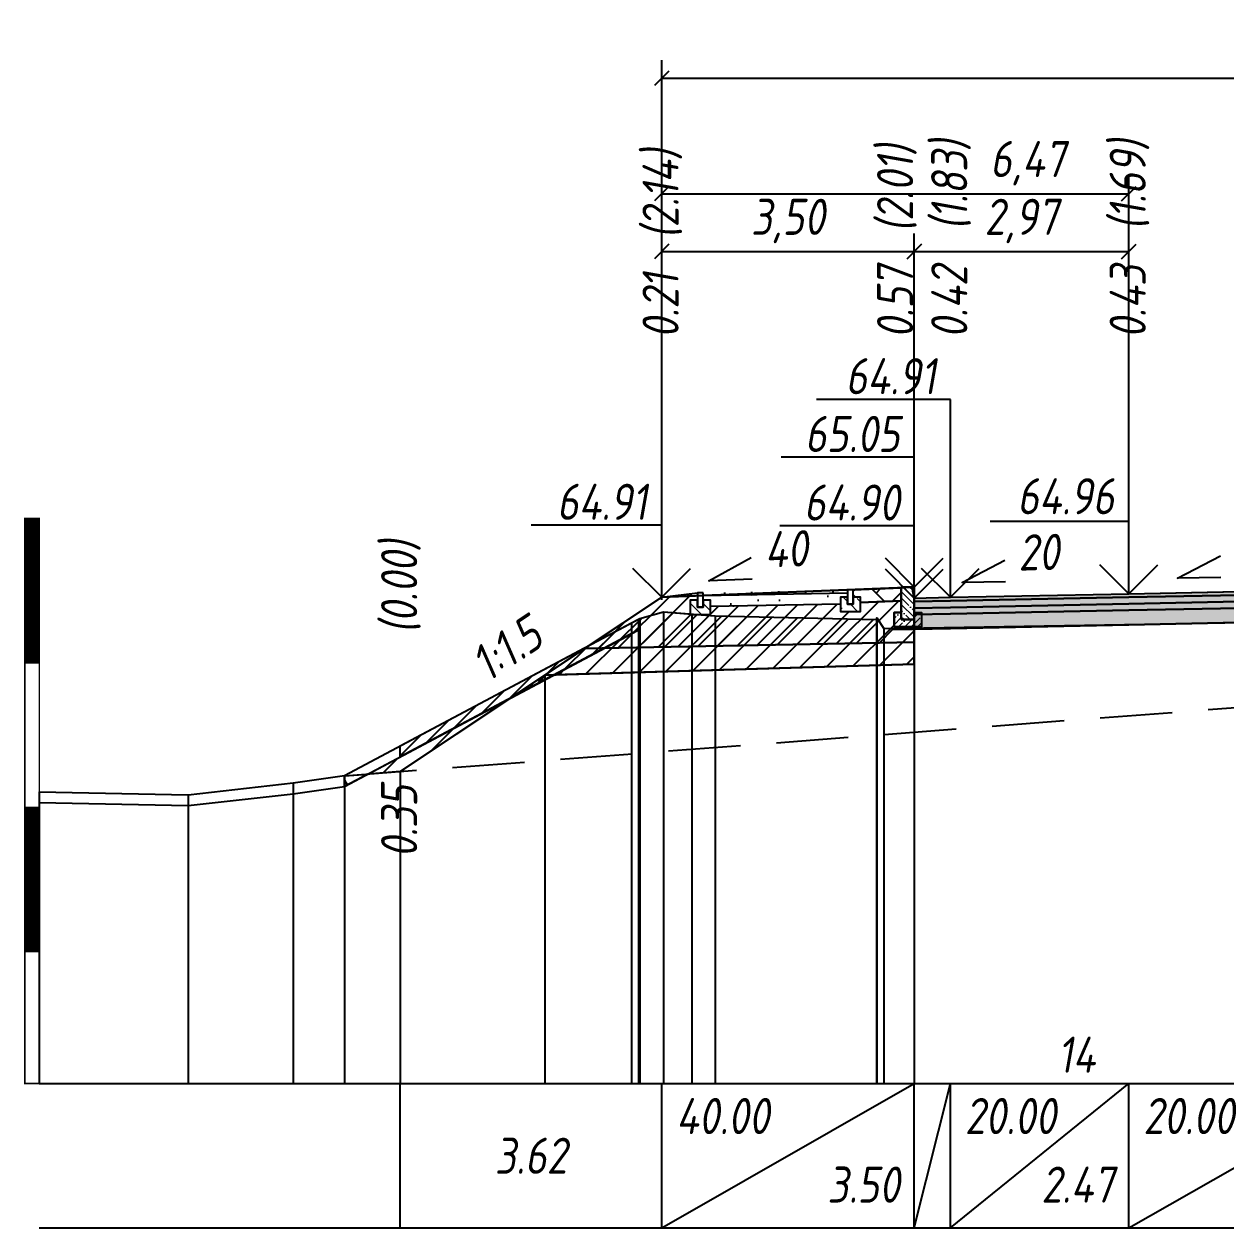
# Model space of a CAD drawing. Extents: x -717 to 1451, y -133302 to 233.
# Drawn here: x 78.9 to 162.2, y -126147 to -126063.6 of the extents above; entities that cross this region are included whole.
import ezdxf
from ezdxf.enums import TextEntityAlignment as Align

# ---------------------------------------------------------------- set-up
doc = ezdxf.new("R2010")
doc.units = 0
doc.linetypes.add('штриховая', pattern=[0.75, 0.5, -0.25])
for name, color, linetype in [('Интерполированный поперечник', 2, 'Continuous'), ('КОД_399', 252, 'Continuous'), ('Код_514', 1, 'Continuous'), ('Контур_0', 7, 'Continuous'), ('Контур_2564', 7, 'Continuous'), ('Контур_2660', 7, 'Continuous'), ('Контур_2665', 7, 'Continuous'), ('Контур_400', 7, 'Continuous'), ('Контур_508', 7, 'Continuous'), ('Контур_512', 7, 'Continuous'), ('Контур_513', 7, 'Continuous'), ('Красный поперечник', 1, 'Continuous'), ('Линейка абсолютных высот', 7, 'Continuous'), ('Объём_2501', 7, 'Continuous'), ('Объём_2564', 7, 'Continuous'), ('Объём_2650', 7, 'Continuous'), ('Объём_2660', 7, 'Continuous'), ('Объём_2661', 7, 'Continuous'), ('Объём_2665', 7, 'Continuous'), ('Объём_2666', 7, 'Continuous'), ('Объём_2667', 7, 'Continuous'), ('Объём_2668', 7, 'Continuous'), ('Объём_2669', 7, 'Continuous'), ('Объём_2675', 7, 'Continuous'), ('Откосы', 7, 'Continuous'), ('Отметки покрытия', 7, 'Continuous'), ('Рабочие отметки', 7, 'Continuous'), ('Рабочие отметки доп.', 7, 'Continuous'), ('Слои выравнивания', 7, 'Continuous'), ('Таблица', 7, 'Continuous'), ('Уклоны проезжей части', 7, 'Continuous'), ('Черный поперечник', 3, 'Continuous')]:
    doc.layers.add(name, color=color, linetype=linetype)
for name, color, linetype, true_color in [('Контур_2540', 2, 'Continuous', 0xffff00), ('Контур_2560', 2, 'Continuous', 0xffff00), ('Контур_2561', 7, 'Continuous', 0xff8040), ('Контур_2562', 3, 'Continuous', 0x00ff00), ('Контур_2563', 7, 'Continuous', 0xff8000), ('Контур_2570', 7, 'Continuous', 0x80ff00), ('Контур_2725', 7, 'Continuous', 0x323232), ('Контур_2736', 4, 'Continuous', 0x00ffff), ('Контур_2737', 4, 'Continuous', 0x00ffff), ('Контур_2738', 4, 'Continuous', 0x00ffff), ('Контур_2739', 4, 'Continuous', 0x00ffff), ('Контур_2741', 4, 'Continuous', 0x00ffff), ('Контур_2742', 4, 'Continuous', 0x00ffff), ('Контур_2743', 4, 'Continuous', 0x00ffff), ('Контур_2744', 7, 'Continuous', 0xa4ffff), ('Контур_2745', 7, 'Continuous', 0xa4ffff), ('Контур_2747', 4, 'Continuous', 0x00ffff), ('Контур_2748', 4, 'Continuous', 0x00ffff), ('Контур_2749', 4, 'Continuous', 0x00ffff), ('Контур_2750', 4, 'Continuous', 0x00ffff), ('Контур_2751', 4, 'Continuous', 0x00ffff), ('Контур_2752', 4, 'Continuous', 0x00ffff), ('Контур_2760', 7, 'Continuous', 0x323232), ('Контур_2761', 7, 'Continuous', 0x323232), ('Контур_2762', 7, 'Continuous', 0x323232), ('Контур_2763', 7, 'Continuous', 0x323232), ('Контур_402', 7, 'Continuous', 0xff6464), ('Контур_703', 4, 'Continuous', 0x00ffff), ('Контур_705', 4, 'Continuous', 0x00ffff), ('Контур_707', 4, 'Continuous', 0x00ffff), ('Контур_720', 131, 'Continuous', 0xaaffff), ('Объём_2520', 7, 'Continuous', 0x80ffff), ('Объём_2540', 2, 'Continuous', 0xffff00), ('Объём_2560', 2, 'Continuous', 0xffff00), ('Объём_2561', 7, 'Continuous', 0xff8040), ('Объём_2562', 3, 'Continuous', 0x00ff00), ('Объём_2563', 7, 'Continuous', 0xff8000), ('Объём_2570', 7, 'Continuous', 0x80ff00), ('Объём_2600', 7, 'Continuous', 0x808000), ('Объём_2746', 2, 'Continuous', 0xffff00)]:
    doc.layers.add(name, color=color, linetype=linetype, true_color=true_color)
doc.styles.get("Standard").update_dxf_attribs({"font": 'txt', "height": 2.5})
doc.styles.add('М', font='romand.shx', dxfattribs={"width": 0.8, "oblique": 10, "height": 2.5})
doc.dimstyles.new('ISO-25', dxfattribs={"dimtxt": 2.5, "dimasz": 2.5, "dimexe": 1.25, "dimexo": 0.625, "dimtad": 1, "dimtxsty": 'Standard', "dimcen": 2.5, "dimadec": 0, "dimazin": 0, "dimtfac": 1, "dimtmove": 0, "dimatfit": 3, "dimfxl": 1, "dimarcsym": 0})
pattern_1 = [(45.000001252, (0, 0), (-0.026516505928, 0.026516504769), []), (135.00000034, (0, 0), (-0.02651650519, -0.026516505506), [])]

# ---------------------------------------------------------------- blocks, each defined once
blk = doc.blocks.new('_Oblique')
at = {"color": 0, "linetype": 'ByBlock', "lineweight": -2}
blk.add_line((-0.5, -0.5), (0.5, 0.5), dxfattribs=at)
blk = doc.blocks.new('*D3981')
at = {"color": 0, "lineweight": -2, "transparency": 16777216}
for p, q in [((123.103, -126102.757), (123.103, -126078.12)), ((140.596, -126102.807), (140.596, -126078.12)), ((123.103, -126079.37), (140.596, -126079.37))]:
    blk.add_line(p, q, dxfattribs=at)
at = {"layer": 'Defpoints', "color": 0, "transparency": 16777216}
for p in [(140.596, -126079.37), (123.103, -126103.382), (140.596, -126103.432)]:
    blk.add_point(p, dxfattribs=at)
at = {"color": 0, "lineweight": -2, "transparency": 16777216, "rotation": 180}
blk.add_blockref('_Oblique', (123.103, -126079.37), dxfattribs=at)
at = {"color": 0, "lineweight": -2, "transparency": 16777216}
blk.add_blockref('_Oblique', (140.596, -126079.37), dxfattribs=at)
at = {"color": 0, "transparency": 16777216, "insert": (131.849, -126077.257), "char_height": 2.5, "width": 9.58333, "attachment_point": 5, "style": 'М'}
blk.add_mtext('3,50', dxfattribs=at)
blk = doc.blocks.new('*D3983')
at = {"color": 0, "lineweight": -2, "transparency": 16777216}
for p, q in [((140.596, -126102.807), (140.596, -126078.12)), ((155.453, -126102.51), (155.453, -126078.12)), ((140.596, -126079.37), (155.453, -126079.37))]:
    blk.add_line(p, q, dxfattribs=at)
at = {"layer": 'Defpoints', "color": 0, "transparency": 16777216}
for p in [(155.453, -126079.37), (140.596, -126103.432), (155.453, -126103.135)]:
    blk.add_point(p, dxfattribs=at)
at = {"color": 0, "lineweight": -2, "transparency": 16777216, "rotation": 180}
blk.add_blockref('_Oblique', (140.596, -126079.37), dxfattribs=at)
at = {"color": 0, "lineweight": -2, "transparency": 16777216}
blk.add_blockref('_Oblique', (155.453, -126079.37), dxfattribs=at)
at = {"color": 0, "transparency": 16777216, "insert": (148.024, -126077.257), "char_height": 2.5, "width": 10, "attachment_point": 5, "style": 'М'}
blk.add_mtext('2,97', dxfattribs=at)
blk = doc.blocks.new('*D3986')
at = {"color": 0, "lineweight": -2, "transparency": 16777216}
for p, q in [((123.103, -126103.507), (123.103, -126074.12)), ((155.453, -126102.51), (155.453, -126074.12)), ((123.103, -126075.37), (155.453, -126075.37))]:
    blk.add_line(p, q, dxfattribs=at)
at = {"layer": 'Defpoints', "color": 0, "transparency": 16777216}
for p in [(155.453, -126075.37), (155.453, -126103.135), (123.103, -126104.132)]:
    blk.add_point(p, dxfattribs=at)
at = {"color": 0, "lineweight": -2, "transparency": 16777216, "rotation": 180}
blk.add_blockref('_Oblique', (123.103, -126075.37), dxfattribs=at)
at = {"color": 0, "lineweight": -2, "transparency": 16777216}
blk.add_blockref('_Oblique', (155.453, -126075.37), dxfattribs=at)
at = {"color": 0, "transparency": 16777216, "insert": (148.463, -126073.257), "char_height": 2.5, "width": 10, "attachment_point": 5, "style": 'М'}
blk.add_mtext('6,47', dxfattribs=at)
blk = doc.blocks.new('*D3987')
at = {"color": 0, "lineweight": -2, "transparency": 16777216}
for p, q in [((123.103, -126103.507), (123.103, -126066.12)), ((258.953, -126103.19), (258.953, -126066.12)), ((123.103, -126067.37), (258.953, -126067.37))]:
    blk.add_line(p, q, dxfattribs=at)
at = {"layer": 'Defpoints', "color": 0, "transparency": 16777216}
for p in [(258.953, -126067.37), (123.103, -126104.132), (258.953, -126103.815)]:
    blk.add_point(p, dxfattribs=at)
at = {"color": 0, "lineweight": -2, "transparency": 16777216, "rotation": 180}
blk.add_blockref('_Oblique', (123.103, -126067.37), dxfattribs=at)
at = {"color": 0, "lineweight": -2, "transparency": 16777216}
blk.add_blockref('_Oblique', (258.953, -126067.37), dxfattribs=at)
at = {"color": 0, "transparency": 16777216, "insert": (191.028, -126065.257), "char_height": 2.5, "width": 11.66667, "attachment_point": 5, "style": 'М'}
blk.add_mtext('27,17', dxfattribs=at)
blk = doc.blocks.new('БР100.30.18')
at = {"linetype": 'Continuous', "lineweight": 13}
h = blk.add_hatch(dxfattribs=at)
h.set_pattern_fill('ANSI35', scale=5)
h.set_pattern_definition([(45, (-1504.996, -4799.2297), (-0.88388348, 0.88388348), []), (45, (-1504.1121, -4799.2297), (-0.88388348, 0.88388348), [1.5625, -0.3125, 0, -0.3125])])
h.paths.add_polyline_path([(0.3, 3.47), (1.8, 3.47), (1.8, -1.03), (0, -1.03), (0, 1.97)])
h = blk.add_hatch(dxfattribs=at)
h.set_pattern_fill('ANSI35', scale=5, angle=90)
h.set_pattern_definition([(135, (-1504.996, -4800.7297), (-0.88388348, -0.88388348), []), (135, (-1504.996, -4799.8458), (-0.88388348, -0.88388348), [1.5625, -0.3125, 0, -0.3125])])
h.paths.add_polyline_path([(-1, -0.03), (0, -0.03), (0, -1.03), (1.8, -1.03), (1.8, -0.03), (2.8, -0.03), (2.8, -2.03), (-1, -2.03)])
at = {"color": 7, "lineweight": 30}
blk.add_lwpolyline([(1.8, -1.03), (0, -1.03), (0, 1.97), (0.3, 3.47), (1.8, 3.47)], close=True, dxfattribs=at)
at = {"linetype": 'Continuous'}
blk.add_lwpolyline([(0, -0.03), (-1, -0.03), (-1, -2.03), (2.8, -2.03), (2.8, -0.03), (1.8, -0.03)], dxfattribs=at)

msp = doc.modelspace()

# ---------------------------------------------------------------- hatches: boundary and pattern name
at = {"linetype": 'Continuous'}
h = msp.add_hatch(dxfattribs=at)
h.set_pattern_fill('ANSI31', color=256, scale=15, angle=45, style=0)
h.set_pattern_definition([(90, (-1749.4085, -131056.4353), (-1.875, 3e-16), [])])
h.paths.add_polyline_path([(125.979, -126103.01), (135.975, -126102.804), (135.975, -126103.004), (125.979, -126103.203)])
h = msp.add_hatch(dxfattribs=at)
h.set_pattern_fill('AR-HBONE', color=253, scale=0.3)
h.set_pattern_definition([(45, (-136.9723, -131908.6538), (0, 1.69705627), [3.6, -1.2]), (135, (-136.1238, -131907.8053), (1e-16, 1.69705627), [3.6, -1.2])])
h.paths.add_polyline_path([(135.975, -126102.804), (135.975, -126103.804), (135.975, -126103.804)])
h.paths.add_polyline_path([(139.695, -126102.656), (136.375, -126102.804), (136.375, -126103.304), (136.875, -126103.304), (136.875, -126103.683), (139.696, -126103.556)])
at = {"linetype": 'Continuous', "lineweight": 13}
h = msp.add_hatch(dxfattribs=at)
h.set_pattern_fill('ANSI35', scale=5, angle=90)
h.set_pattern_definition([(135, (-1694.9675, -60375.3824), (-0.883883476, -0.883883476), []), (135, (-1694.9675, -60374.4985), (-0.883883476, -0.883883476), [1.5625, -0.3125, 0, -0.3125])])
h.paths.add_polyline_path([(126.479, -126103.51), (125.979, -126103.51), (125.979, -126104.01), (125.579, -126104.01), (125.579, -126103.51), (125.079, -126103.51), (125.079, -126104.51), (126.479, -126104.51)])
h = msp.add_hatch(dxfattribs=at)
h.set_pattern_fill('ANSI35', scale=5, angle=90)
h.set_pattern_definition([(135, (-1705.363, -60375.1763), (-0.883883476, -0.883883476), []), (135, (-1705.363, -60374.2924), (-0.883883476, -0.883883476), [1.5625, -0.3125, 0, -0.3125])])
h.paths.add_polyline_path([(136.875, -126103.304), (136.375, -126103.304), (136.375, -126103.804), (135.975, -126103.804), (135.975, -126103.304), (135.475, -126103.304), (135.475, -126104.304), (136.875, -126104.304)])
at = {"layer": 'КОД_399'}
h = msp.add_hatch(dxfattribs=at)
h.set_pattern_fill('AR-CONC', scale=0.7, angle=45, style=0)
h.set_pattern_definition([(95, (-1749.4905, -131056.5245), (3.860864, 3.2396496), [0.525, -5.775]), (40, (-1749.4905, -131056.5245), (-4.409945, 3.036377), [0.42, -4.62]), (145.45144, (-1749.1687, -131056.2546), (-0.549081, 6.2760265), [0.4461813, -4.907995]), (91.1842, (-1750.4804, -131055.5346), (6.101854, 4.4632964), [0.7875, -8.6625]), (141.63564, (-1749.972, -131055.163), (-0.1953, 9.447982), [0.669272, -7.361996]), (36.18416, (-1750.4804, -131055.5346), (-0.1953, 9.447982), [0.63, -6.93]), (66, (-1749.738, -131055.287), (4.947401, 0.9616773), [0.525, -5.775]), (11, (-1749.738, -131055.287), (-2.38496, 4.793659), [0.42, -4.62]), (116.45144, (-1749.3257, -131055.207), (2.562441, 5.7553363), [0.4461813, -4.907995]), (82.5, (-1749.4905, -131056.5245), (-1.5875523, 1.7079287), [0, -4.564, 0, -4.69, 0, -4.6375]), (52.5, (-1749.4905, -131056.5245), (-0.6501106, 3.2543661), [0, -2.674, 0, -4.459, 0, -1.7675]), (12.5, (-1750.5943, -131057.6283), (2.7539272, 2.5306453), [0, -1.75, 0, -5.46, 0, -7.245]), (2.5, (-1751.0892, -131058.1233), (2.3911299, 3.3821186), [0, -2.275, 0, -3.626, 0, -5.145])])
h.paths.add_polyline_path([(126.479, -126103.51), (125.979, -126103.51), (125.979, -126103.203), (135.975, -126103.004), (135.975, -126103.304), (135.475, -126103.304), (135.475, -126103.764), (126.479, -126103.943)])
at = {"layer": 'Линейка абсолютных высот'}
h = msp.add_hatch(dxfattribs=at)
h.set_pattern_fill('ANSI37', scale=0.3, style=0)
h.set_pattern_definition(pattern_1)
h.paths.add_polyline_path([(80, -126107.862), (80, -126097.862), (79, -126097.862), (79, -126107.862)])
h = msp.add_hatch(dxfattribs=at)
h.set_pattern_fill('ANSI37', scale=0.3, style=0)
h.set_pattern_definition(pattern_1)
h.paths.add_polyline_path([(80, -126127.862), (80, -126117.862), (79, -126117.862), (79, -126127.862)])
at = {"layer": 'Объём_2563'}
h = msp.add_hatch(dxfattribs=at)
h.set_pattern_fill('ANSI31', color=256, scale=0.3)
h.paths.add_polyline_path([(139.096, -126105.55), (138.177, -126106.468), (117.768, -126106.876), (123.103, -126103.319), (125.579, -126103.01), (125.579, -126103.51), (125.079, -126103.51), (125.079, -126104.51), (126.479, -126104.51), (126.479, -126103.943), (135.475, -126103.765), (135.475, -126104.304), (136.875, -126104.304), (136.875, -126103.683), (139.696, -126103.556), (139.697, -126104.37), (139.197, -126104.371), (139.198, -126105.371), (140.596, -126105.37), (140.596, -126105.52)])
h.paths.add_polyline_path([(254.454, -126103.572), (258.953, -126103.752), (258.953, -126106.662), (254.371, -126106.571), (253.453, -126105.652), (251.953, -126105.622), (251.953, -126104.226), (254.459, -126104.226)])
at = {"layer": 'Объём_2570'}
h = msp.add_hatch(dxfattribs=at)
h.set_pattern_fill('ANSI31', color=256, scale=0.2)
h.paths.add_polyline_path([(121.585, -126105.535), (105, -126114.364), (105, -126113.614), (121.585, -126104.785)])
h.paths.add_polyline_path([(258.953, -126104.859), (250.985, -126104.941), (246.435, -126104.82), (242.441, -126104.523), (242.441, -126103.773), (246.435, -126104.07), (250.985, -126104.191), (258.953, -126104.109)])
at = {"layer": 'Объём_2600'}
h = msp.add_hatch(dxfattribs=at)
h.set_pattern_fill('ANSI31', color=6, scale=0.4)
h.paths.add_polyline_path([(112.63, -126110.301), (105, -126115.388), (102.755, -126115.56)])
h.paths.add_polyline_path([(123.221, -126104.334), (126.803, -126104.615), (137.972, -126104.868), (137.997, -126104.734), (138.498, -126105.484), (140.596, -126105.448), (140.596, -126107.951), (115.638, -126108.699), (121.585, -126105.535), (121.585, -126104.785)])
h.paths.add_polyline_path([(258.953, -126108.315), (223.049, -126107.238), (223.053, -126103.889), (231.383, -126103.283), (231.585, -126103.055), (235.565, -126102.956), (238.126, -126103.28), (242.441, -126103.773), (242.441, -126104.523), (246.435, -126104.82), (250.985, -126104.941), (258.953, -126104.859)])
h = msp.add_hatch(dxfattribs=at)
h.set_pattern_fill('HONEY', color=5, scale=0.3)
h.paths.add_polyline_path([(101.135, -126116.423), (101.131, -126115.685), (102.755, -126115.56)])
h.paths.add_polyline_path([(112.63, -126110.301), (115.004, -126108.718), (115.638, -126108.699)])
at = {"layer": 'Слои выравнивания'}
for color, points in [(2, [(140.596, -126103.37), (143.096, -126103.32), (155.453, -126103.072), (163.063, -126102.92), (163.063, -126103.17), (155.453, -126103.322), (143.096, -126103.57), (140.596, -126103.62)]), (3, [(140.596, -126103.62), (143.096, -126103.57), (155.453, -126103.322), (163.063, -126103.17), (163.063, -126103.62), (155.453, -126103.772), (143.096, -126104.02), (140.596, -126104.07)]), (4, [(140.596, -126104.07), (143.096, -126104.02), (155.453, -126103.772), (163.063, -126103.62), (163.063, -126104.07), (155.453, -126104.222), (143.096, -126104.47), (140.596, -126104.52)]), (5, [(140.596, -126104.52), (143.096, -126104.47), (155.453, -126104.222), (163.063, -126104.07), (163.063, -126105.07), (155.453, -126105.222), (143.096, -126105.47), (140.596, -126105.52)])]:
    msp.add_hatch(color=color, dxfattribs=at).paths.add_polyline_path(points)

# ---------------------------------------------------------------- linework, layer by layer
for points in [[(136.375, -126102.804), (135.975, -126102.804), (135.975, -126103.804), (136.375, -126103.804), (136.375, -126102.804)], [(136.375, -126102.804), (139.695, -126102.656), (139.696, -126103.556), (136.875, -126103.683), (136.875, -126103.304), (136.375, -126103.304), (136.375, -126102.804)], [(125.579, -126103.51), (125.079, -126103.51), (125.079, -126104.51), (126.479, -126104.51), (126.479, -126103.51), (125.979, -126103.51), (125.979, -126104.01), (125.579, -126104.01), (125.579, -126103.51)], [(125.979, -126103.01), (125.579, -126103.01), (125.579, -126104.01), (125.979, -126104.01), (125.979, -126103.01)], [(125.979, -126103.203), (135.975, -126103.004)], [(135.975, -126103.304), (135.475, -126103.304), (135.475, -126104.304), (136.875, -126104.304), (136.875, -126103.304), (136.375, -126103.304), (136.375, -126103.804), (135.975, -126103.804), (135.975, -126103.304)], [(126.479, -126103.943), (135.475, -126103.765)]]:
    msp.add_lwpolyline(points)
at = {"layer": 'Интерполированный поперечник', "linetype": 'штриховая', "ltscale": 10, "flags": 128}
msp.add_lwpolyline([(101.131, -126115.685), (251.058, -126104.19)], dxfattribs=at)
at = {"layer": 'Код_514'}
for p, q in [((105, -126147), (105, -126137)), ((123.103, -126147), (123.103, -126137)), ((123.103, -126147), (140.596, -126137)), ((140.596, -126147), (140.596, -126137)), ((140.596, -126147), (140.596, -126137)), ((140.596, -126147), (143.096, -126137)), ((143.096, -126147), (143.096, -126137)), ((143.096, -126147), (155.453, -126137)), ((155.453, -126147), (155.453, -126137)), ((155.453, -126147), (172.953, -126137))]:
    msp.add_line(p, q, dxfattribs=at)
at = {"layer": 'Контур_0', "flags": 128}
for points in [[(123.103, -126103.319), (105, -126115.388), (105, -126115.388), (105, -126115.388), (105, -126115.388), (105, -126115.388), (105, -126115.388), (105, -126115.388), (105, -126115.388), (105, -126115.388), (105, -126115.388), (105, -126115.388), (105, -126115.388), (105, -126115.388), (105, -126115.388), (105, -126115.388)], [(123.103, -126103.319), (105, -126115.388), (105, -126115.388), (105, -126115.388), (105, -126115.388), (105, -126115.388), (105, -126115.388), (105, -126115.388), (105, -126115.388), (105, -126115.388), (105, -126115.388), (105, -126115.388), (105, -126115.388), (105, -126115.388), (105, -126115.388), (105, -126115.388), (105, -126115.388), (105, -126115.388), (105, -126115.388), (105, -126115.388), (105, -126115.388), (105, -126115.388), (105, -126115.388), (105, -126115.388), (105, -126115.388), (105, -126115.388), (105, -126115.388), (105, -126115.388), (105, -126115.388), (105, -126115.388)]]:
    msp.add_lwpolyline(points, dxfattribs=at)
at = {"layer": 'Контур_0', "color": 250, "flags": 128}
for points in [[(117.768, -126106.876), (138.177, -126106.468), (139.096, -126105.55), (140.596, -126105.52)], [(139.096, -126105.55), (140.596, -126105.52), (140.596, -126106.42), (138.177, -126106.468), (139.096, -126105.55), (139.096, -126105.55)]]:
    msp.add_lwpolyline(points, dxfattribs=at)
at = {"layer": 'Контур_2540', "flags": 128}
msp.add_lwpolyline([(140.596, -126107.951), (115.004, -126108.718), (117.768, -126106.876), (140.596, -126106.42), (140.596, -126107.951), (140.596, -126107.951)], dxfattribs=at)
at = {"layer": 'Контур_2560', "flags": 128}
msp.add_lwpolyline([(123.103, -126103.319), (123.103, -126103.319), (123.103, -126103.319), (140.596, -126102.62)], dxfattribs=at)
at = {"layer": 'Контур_2561', "flags": 128}
msp.add_lwpolyline([(140.596, -126102.62), (140.596, -126102.62), (123.103, -126103.319), (123.103, -126103.319), (140.596, -126102.62)], dxfattribs=at)
at = {"layer": 'Контур_2562', "flags": 128}
msp.add_lwpolyline([(123.103, -126103.319), (123.103, -126103.319), (123.103, -126103.319), (123.103, -126103.319), (123.103, -126103.319)], dxfattribs=at)
at = {"layer": 'Контур_2563', "color": 250, "flags": 128}
msp.add_lwpolyline([(139.096, -126105.55), (138.177, -126106.468), (117.768, -126106.876), (123.103, -126103.319), (140.596, -126102.62), (140.596, -126105.52), (139.096, -126105.55), (139.096, -126105.55)], dxfattribs=at)
at = {"layer": 'Контур_2564', "flags": 128}
msp.add_lwpolyline([(123.103, -126103.319), (140.596, -126102.62)], dxfattribs=at)
at = {"layer": 'Контур_2570', "flags": 128}
msp.add_lwpolyline([(80, -126117.536), (90.315, -126117.75), (97.582, -126116.93), (101.135, -126116.423), (101.135, -126116.423), (121.006, -126105.841), (121.5, -126105.579), (121.536, -126105.56), (121.585, -126105.535), (121.585, -126104.785), (123.221, -126104.334), (125.187, -126104.49), (126.803, -126104.615), (137.972, -126104.868), (137.997, -126104.734), (138.498, -126105.484), (169.05, -126104.969)], dxfattribs=at)
at = {"layer": 'Контур_2660', "flags": 128}
msp.add_lwpolyline([(115.004, -126108.718), (140.596, -126107.951)], dxfattribs=at)
at = {"layer": 'Контур_2665', "flags": 128}
msp.add_lwpolyline([(123.103, -126103.319), (123.103, -126103.319)], dxfattribs=at)
at = {"layer": 'Контур_2725', "flags": 128}
msp.add_lwpolyline([(140.596, -126105.52), (143.096, -126105.47), (155.453, -126105.222), (163.063, -126105.07), (163.063, -126105.12), (169.05, -126105), (172.953, -126104.922), (176.3, -126104.855), (180.766, -126104.766), (180.766, -126104.816), (185.864, -126104.714), (193.703, -126104.557), (193.703, -126104.513), (193.833, -126104.51), (195.048, -126104.534), (195.048, -126104.484), (214.453, -126104.872), (219.34, -126104.97), (223.049, -126105.044)], dxfattribs=at)
at = {"layer": 'Контур_2736', "flags": 128}
msp.add_lwpolyline([(123.103, -126103.319), (105, -126115.388)], dxfattribs=at)
at = {"layer": 'Контур_2737', "flags": 128}
msp.add_lwpolyline([(105, -126115.388), (105, -126115.388)], dxfattribs=at)
at = {"layer": 'Контур_2738', "flags": 128}
msp.add_lwpolyline([(105, -126115.388), (105, -126115.388)], dxfattribs=at)
at = {"layer": 'Контур_2739', "flags": 128}
msp.add_lwpolyline([(105, -126115.388), (105, -126115.388)], dxfattribs=at)
at = {"layer": 'Контур_2741', "flags": 128}
msp.add_lwpolyline([(105, -126115.388), (105, -126115.388)], dxfattribs=at)
at = {"layer": 'Контур_2742', "flags": 128}
msp.add_lwpolyline([(105, -126115.388), (105, -126115.388)], dxfattribs=at)
at = {"layer": 'Контур_2743', "flags": 128}
msp.add_lwpolyline([(105, -126115.388), (105, -126115.388)], dxfattribs=at)
at = {"layer": 'Контур_2744', "flags": 128}
msp.add_lwpolyline([(105, -126115.388), (105, -126115.388)], dxfattribs=at)
msp.add_lwpolyline([(105, -126115.388), (105, -126115.388)], dxfattribs=at)
msp.add_lwpolyline([(105, -126115.388), (105, -126115.388)], dxfattribs=at)
msp.add_lwpolyline([(105, -126115.388), (105, -126115.388)], dxfattribs=at)
msp.add_lwpolyline([(105, -126115.388), (105, -126115.388)], dxfattribs=at)
msp.add_lwpolyline([(105, -126115.388), (105, -126115.388)], dxfattribs=at)
at = {"layer": 'Контур_2745', "flags": 128}
msp.add_lwpolyline([(105, -126115.388), (105, -126115.388)], dxfattribs=at)
msp.add_lwpolyline([(105, -126115.388), (105, -126115.388)], dxfattribs=at)
msp.add_lwpolyline([(105, -126115.388), (105, -126115.388)], dxfattribs=at)
msp.add_lwpolyline([(105, -126115.388), (105, -126115.388)], dxfattribs=at)
msp.add_lwpolyline([(105, -126115.388), (105, -126115.388)], dxfattribs=at)
msp.add_lwpolyline([(105, -126115.388), (105, -126115.388)], dxfattribs=at)
at = {"layer": 'Контур_2747', "flags": 128}
msp.add_lwpolyline([(105, -126115.388), (105, -126115.388)], dxfattribs=at)
at = {"layer": 'Контур_2748', "flags": 128}
msp.add_lwpolyline([(105, -126115.388), (105, -126115.388)], dxfattribs=at)
at = {"layer": 'Контур_2749', "flags": 128}
msp.add_lwpolyline([(105, -126115.388), (105, -126115.388)], dxfattribs=at)
at = {"layer": 'Контур_2750', "flags": 128}
msp.add_lwpolyline([(105, -126115.388), (105, -126115.388)], dxfattribs=at)
at = {"layer": 'Контур_2751', "flags": 128}
msp.add_lwpolyline([(105, -126115.388), (105, -126115.388)], dxfattribs=at)
at = {"layer": 'Контур_2752', "flags": 128}
msp.add_lwpolyline([(105, -126115.388), (105, -126115.388)], dxfattribs=at)
at = {"layer": 'Контур_2760', "flags": 128}
msp.add_lwpolyline([(140.596, -126103.37), (143.096, -126103.32), (155.453, -126103.072), (163.063, -126102.92), (169.05, -126102.8), (172.953, -126102.722), (176.3, -126102.655), (180.766, -126102.566), (185.864, -126102.464), (193.703, -126102.307), (193.833, -126102.31), (195.048, -126102.334), (214.453, -126102.722), (219.34, -126102.82), (223.049, -126102.894)], dxfattribs=at)
at = {"layer": 'Контур_2761', "flags": 128}
msp.add_lwpolyline([(140.596, -126103.62), (143.096, -126103.57), (155.453, -126103.322), (163.063, -126103.17), (169.05, -126103.05), (172.953, -126102.972), (176.3, -126102.905), (180.766, -126102.816), (185.864, -126102.714), (193.703, -126102.557), (193.833, -126102.56), (195.048, -126102.584), (214.453, -126102.972), (219.34, -126103.07), (223.049, -126103.144)], dxfattribs=at)
at = {"layer": 'Контур_2762', "flags": 128}
msp.add_lwpolyline([(140.596, -126104.07), (143.096, -126104.02), (155.453, -126103.772), (163.063, -126103.62), (169.05, -126103.5), (172.953, -126103.422), (176.3, -126103.355), (180.766, -126103.266), (185.864, -126103.164), (193.703, -126103.007), (193.833, -126103.01), (195.048, -126103.034), (214.453, -126103.422), (219.34, -126103.52), (223.049, -126103.594)], dxfattribs=at)
at = {"layer": 'Контур_2763', "flags": 128}
msp.add_lwpolyline([(140.596, -126104.52), (143.096, -126104.47), (155.453, -126104.222), (163.063, -126104.07), (169.05, -126103.95), (172.953, -126103.872), (176.3, -126103.805), (180.766, -126103.716), (185.864, -126103.614), (193.703, -126103.457), (193.833, -126103.46), (195.048, -126103.484), (214.453, -126103.872), (219.34, -126103.97), (223.049, -126104.044)], dxfattribs=at)
at = {"layer": 'Контур_400', "flags": 128}
msp.add_lwpolyline([(140.596, -126103.37), (143.096, -126103.32), (143.096, -126103.32), (155.453, -126103.072), (155.453, -126103.072), (155.453, -126103.072), (155.453, -126103.072), (172.953, -126102.722), (193.703, -126102.307)], dxfattribs=at)
at = {"layer": 'Контур_402', "flags": 128}
msp.add_lwpolyline([(115.004, -126108.718), (140.596, -126107.951), (140.596, -126105.52), (163.063, -126105.07), (163.063, -126105.12), (180.766, -126104.766), (180.766, -126104.816), (193.703, -126104.557), (193.703, -126104.513), (193.833, -126104.51), (195.048, -126104.534), (195.048, -126104.484), (223.049, -126105.044), (223.049, -126107.238), (258.953, -126108.315)], dxfattribs=at)
at = {"layer": 'Контур_508', "flags": 128}
msp.add_lwpolyline([(105, -126115.388), (115.004, -126108.718), (140.596, -126107.951), (140.596, -126105.52), (163.063, -126105.07), (163.063, -126105.12), (180.766, -126104.766), (180.766, -126104.816), (193.703, -126104.557), (193.703, -126104.513), (193.833, -126104.51), (195.048, -126104.534), (195.048, -126104.484), (223.049, -126105.044), (223.049, -126107.238), (258.953, -126108.315)], dxfattribs=at)
at = {"layer": 'Контур_512', "flags": 128}
msp.add_lwpolyline([(105, -126115.388), (115.004, -126108.718), (140.596, -126107.951)], dxfattribs=at)
at = {"layer": 'Контур_513', "flags": 128}
msp.add_lwpolyline([(105, -126115.388), (115.004, -126108.718), (140.596, -126107.951), (140.596, -126105.52), (163.063, -126105.07), (163.063, -126105.12), (180.766, -126104.766), (180.766, -126104.816), (193.703, -126104.557), (193.703, -126104.513), (193.833, -126104.51), (195.048, -126104.534), (195.048, -126104.484), (223.049, -126105.044), (223.049, -126107.238), (258.953, -126108.315)], dxfattribs=at)
at = {"layer": 'Контур_703', "flags": 128}
for points in [[(123.103, -126103.319), (105, -126115.388)], [(105, -126115.388), (105, -126115.388)]]:
    msp.add_lwpolyline(points, dxfattribs=at)
at = {"layer": 'Контур_705', "flags": 128}
msp.add_lwpolyline([(105, -126115.388), (105, -126115.388)], dxfattribs=at)
at = {"layer": 'Контур_707', "flags": 128}
msp.add_lwpolyline([(105, -126115.388), (105, -126115.388)], dxfattribs=at)
at = {"layer": 'Контур_720', "flags": 128}
msp.add_lwpolyline([(105, -126115.388), (105, -126115.388)], dxfattribs=at)
at = {"layer": 'Красный поперечник'}
for p, q in [((123.103, -126103.319), (140.596, -126102.62)), ((155.453, -126103.072), (172.953, -126102.722)), ((105, -126115.388), (123.103, -126103.319)), ((140.596, -126103.37), (143.096, -126103.32)), ((143.096, -126103.32), (155.453, -126103.072)), ((140.596, -126107.951), (140.596, -126137)), ((115.004, -126108.718), (115.004, -126137)), ((105, -126115.388), (105, -126137))]:
    msp.add_line(p, q, dxfattribs=at)
at = {"layer": 'Линейка абсолютных высот', "color": 7, "const_width": 0.1, "flags": 128}
for points in [[(80, -126107.862), (80, -126097.862), (79, -126097.862), (79, -126107.862), (80, -126107.862)], [(80, -126117.862), (80, -126107.862), (79, -126107.862), (79, -126117.862), (80, -126117.862)], [(80, -126127.862), (80, -126117.862), (79, -126117.862), (79, -126127.862), (80, -126127.862)], [(80, -126137), (80, -126127.862), (79, -126127.862), (79, -126137), (80, -126137)]]:
    msp.add_lwpolyline(points, dxfattribs=at)
at = {"layer": 'Объём_2501', "flags": 128}
for points in [[(140.596, -126103.37), (143.096, -126103.32), (143.096, -126103.32), (155.453, -126103.072), (155.453, -126103.072), (155.453, -126103.072), (155.453, -126103.072), (172.953, -126102.722), (193.703, -126102.307)], [(140.596, -126103.37), (143.096, -126103.32), (143.096, -126103.32), (155.453, -126103.072)]]:
    msp.add_lwpolyline(points, dxfattribs=at)
at = {"layer": 'Объём_2520', "color": 250, "flags": 128}
msp.add_lwpolyline([(139.096, -126105.55), (140.596, -126105.52), (140.596, -126106.42), (138.177, -126106.468), (139.096, -126105.55), (139.096, -126105.55)], dxfattribs=at)
msp.add_lwpolyline([(139.096, -126105.55), (140.596, -126105.52), (140.596, -126106.42), (138.177, -126106.468), (139.096, -126105.55), (139.096, -126105.55)], dxfattribs=at)
at = {"layer": 'Объём_2540', "flags": 128}
msp.add_lwpolyline([(140.596, -126107.951), (115.004, -126108.718), (117.768, -126106.876), (140.596, -126106.42), (140.596, -126107.951), (140.596, -126107.951)], dxfattribs=at)
msp.add_lwpolyline([(140.596, -126107.951), (115.004, -126108.718), (117.768, -126106.876), (140.596, -126106.42), (140.596, -126107.951), (140.596, -126107.951)], dxfattribs=at)
at = {"layer": 'Объём_2560', "flags": 128}
msp.add_lwpolyline([(123.103, -126103.319), (123.103, -126103.319), (123.103, -126103.319), (140.596, -126102.62)], dxfattribs=at)
msp.add_lwpolyline([(123.103, -126103.319), (123.103, -126103.319), (123.103, -126103.319), (140.596, -126102.62)], dxfattribs=at)
at = {"layer": 'Объём_2561', "flags": 128}
msp.add_lwpolyline([(140.596, -126102.62), (140.596, -126102.62), (123.103, -126103.319), (123.103, -126103.319), (140.596, -126102.62)], dxfattribs=at)
msp.add_lwpolyline([(140.596, -126102.62), (140.596, -126102.62), (123.103, -126103.319), (123.103, -126103.319), (140.596, -126102.62)], dxfattribs=at)
at = {"layer": 'Объём_2562', "flags": 128}
msp.add_lwpolyline([(123.103, -126103.319), (123.103, -126103.319), (123.103, -126103.319), (123.103, -126103.319), (123.103, -126103.319)], dxfattribs=at)
msp.add_lwpolyline([(123.103, -126103.319), (123.103, -126103.319), (123.103, -126103.319), (123.103, -126103.319), (123.103, -126103.319)], dxfattribs=at)
at = {"layer": 'Объём_2563', "color": 250, "flags": 128}
for points in [[(139.096, -126105.55), (138.177, -126106.468), (117.768, -126106.876), (123.103, -126103.319), (140.596, -126102.62), (140.596, -126105.52), (139.096, -126105.55), (139.096, -126105.55)], [(139.096, -126105.55), (138.177, -126106.468), (117.768, -126106.876), (123.103, -126103.319), (125.579, -126103.01), (125.579, -126103.51), (125.079, -126103.51), (125.079, -126104.51), (126.479, -126104.51), (126.479, -126103.943), (135.475, -126103.765), (135.475, -126104.304), (136.875, -126104.304), (136.875, -126103.683), (139.696, -126103.556), (139.697, -126104.37), (139.197, -126104.371), (139.198, -126105.371), (140.596, -126105.37), (140.596, -126105.52), (139.096, -126105.55), (139.096, -126105.55)]]:
    msp.add_lwpolyline(points, dxfattribs=at)
at = {"layer": 'Объём_2564', "flags": 128}
msp.add_lwpolyline([(123.103, -126103.319), (140.596, -126102.62)], dxfattribs=at)
msp.add_lwpolyline([(123.103, -126103.319), (140.596, -126102.62)], dxfattribs=at)
at = {"layer": 'Объём_2570', "flags": 128}
msp.add_lwpolyline([(121.585, -126105.535), (105, -126114.364), (105, -126113.614), (121.585, -126104.785), (121.585, -126105.535), (121.585, -126105.535)], dxfattribs=at)
msp.add_lwpolyline([(121.585, -126105.535), (105, -126114.364), (105, -126113.614), (121.585, -126104.785), (121.585, -126105.535), (121.585, -126105.535)], dxfattribs=at)
at = {"layer": 'Объём_2600', "flags": 128}
for points in [[(112.63, -126110.301), (115.004, -126108.718), (115.638, -126108.699), (112.63, -126110.301), (112.63, -126110.301)], [(112.63, -126110.301), (115.004, -126108.718), (115.638, -126108.699), (112.63, -126110.301), (112.63, -126110.301)], [(101.135, -126116.423), (101.131, -126115.685), (102.755, -126115.56), (101.135, -126116.423), (101.135, -126116.423)], [(101.135, -126116.423), (101.131, -126115.685), (102.755, -126115.56), (101.135, -126116.423), (101.135, -126116.423)]]:
    msp.add_lwpolyline(points, dxfattribs=at)
at = {"layer": 'Объём_2650', "flags": 128}
for points in [[(123.221, -126104.334), (126.803, -126104.615), (137.972, -126104.868), (137.997, -126104.734), (138.498, -126105.484), (140.596, -126105.448), (140.596, -126107.951), (115.638, -126108.699), (121.585, -126105.535), (121.585, -126104.785), (123.221, -126104.334), (123.221, -126104.334)], [(112.63, -126110.301), (105, -126115.388), (102.755, -126115.56), (112.63, -126110.301), (112.63, -126110.301)]]:
    msp.add_lwpolyline(points, dxfattribs=at)
at = {"layer": 'Объём_2650', "color": 6, "flags": 128}
for points in [[(123.221, -126104.334), (126.803, -126104.615), (137.972, -126104.868), (137.997, -126104.734), (138.498, -126105.484), (140.596, -126105.448), (140.596, -126107.951), (115.638, -126108.699), (121.585, -126105.535), (121.585, -126104.785), (123.221, -126104.334), (123.221, -126104.334)], [(112.63, -126110.301), (105, -126115.388), (102.755, -126115.56), (112.63, -126110.301), (112.63, -126110.301)]]:
    msp.add_lwpolyline(points, dxfattribs=at)
at = {"layer": 'Объём_2660', "flags": 128}
msp.add_lwpolyline([(115.004, -126108.718), (140.596, -126107.951)], dxfattribs=at)
msp.add_lwpolyline([(115.004, -126108.718), (140.596, -126107.951)], dxfattribs=at)
at = {"layer": 'Объём_2661', "flags": 128}
msp.add_lwpolyline([(123.103, -126103.319), (105, -126115.388)], dxfattribs=at)
msp.add_lwpolyline([(123.103, -126103.319), (105, -126115.388)], dxfattribs=at)
at = {"layer": 'Объём_2665', "flags": 128}
msp.add_lwpolyline([(123.103, -126103.319), (123.103, -126103.319)], dxfattribs=at)
msp.add_lwpolyline([(123.103, -126103.319), (123.103, -126103.319)], dxfattribs=at)
at = {"layer": 'Объём_2666', "flags": 128}
msp.add_lwpolyline([(123.103, -126103.319), (105, -126115.388)], dxfattribs=at)
msp.add_lwpolyline([(123.103, -126103.319), (105, -126115.388)], dxfattribs=at)
at = {"layer": 'Объём_2667', "flags": 128}
msp.add_lwpolyline([(105, -126115.388), (105, -126115.388)], dxfattribs=at)
msp.add_lwpolyline([(105, -126115.388), (105, -126115.388)], dxfattribs=at)
msp.add_lwpolyline([(105, -126115.388), (105, -126115.388)], dxfattribs=at)
msp.add_lwpolyline([(105, -126115.388), (105, -126115.388)], dxfattribs=at)
at = {"layer": 'Объём_2668', "flags": 128}
msp.add_lwpolyline([(105, -126115.388), (105, -126115.388)], dxfattribs=at)
msp.add_lwpolyline([(105, -126115.388), (105, -126115.388)], dxfattribs=at)
msp.add_lwpolyline([(105, -126115.388), (105, -126115.388)], dxfattribs=at)
msp.add_lwpolyline([(105, -126115.388), (105, -126115.388)], dxfattribs=at)
at = {"layer": 'Объём_2669', "flags": 128}
msp.add_lwpolyline([(105, -126115.388), (105, -126115.388)], dxfattribs=at)
msp.add_lwpolyline([(105, -126115.388), (105, -126115.388)], dxfattribs=at)
msp.add_lwpolyline([(105, -126115.388), (105, -126115.388)], dxfattribs=at)
msp.add_lwpolyline([(105, -126115.388), (105, -126115.388)], dxfattribs=at)
at = {"layer": 'Объём_2675', "flags": 128}
msp.add_lwpolyline([(105, -126115.388), (105, -126115.388)], dxfattribs=at)
msp.add_lwpolyline([(105, -126115.388), (105, -126115.388)], dxfattribs=at)
msp.add_lwpolyline([(105, -126115.388), (105, -126115.388)], dxfattribs=at)
msp.add_lwpolyline([(105, -126115.388), (105, -126115.388)], dxfattribs=at)
msp.add_lwpolyline([(105, -126115.388), (105, -126115.388)], dxfattribs=at)
msp.add_lwpolyline([(105, -126115.388), (105, -126115.388)], dxfattribs=at)
msp.add_lwpolyline([(105, -126115.388), (105, -126115.388)], dxfattribs=at)
msp.add_lwpolyline([(105, -126115.388), (105, -126115.388)], dxfattribs=at)
msp.add_lwpolyline([(105, -126115.388), (105, -126115.388)], dxfattribs=at)
msp.add_lwpolyline([(105, -126115.388), (105, -126115.388)], dxfattribs=at)
msp.add_lwpolyline([(105, -126115.388), (105, -126115.388)], dxfattribs=at)
msp.add_lwpolyline([(105, -126115.388), (105, -126115.388)], dxfattribs=at)
msp.add_lwpolyline([(105, -126115.388), (105, -126115.388)], dxfattribs=at)
msp.add_lwpolyline([(105, -126115.388), (105, -126115.388)], dxfattribs=at)
msp.add_lwpolyline([(105, -126115.388), (105, -126115.388)], dxfattribs=at)
msp.add_lwpolyline([(105, -126115.388), (105, -126115.388)], dxfattribs=at)
msp.add_lwpolyline([(105, -126115.388), (105, -126115.388)], dxfattribs=at)
msp.add_lwpolyline([(105, -126115.388), (105, -126115.388)], dxfattribs=at)
msp.add_lwpolyline([(105, -126115.388), (105, -126115.388)], dxfattribs=at)
msp.add_lwpolyline([(105, -126115.388), (105, -126115.388)], dxfattribs=at)
msp.add_lwpolyline([(105, -126115.388), (105, -126115.388)], dxfattribs=at)
msp.add_lwpolyline([(105, -126115.388), (105, -126115.388)], dxfattribs=at)
msp.add_lwpolyline([(105, -126115.388), (105, -126115.388)], dxfattribs=at)
msp.add_lwpolyline([(105, -126115.388), (105, -126115.388)], dxfattribs=at)
at = {"layer": 'Объём_2746', "flags": 128}
msp.add_lwpolyline([(138.498, -126108.014), (115.638, -126108.699), (121.585, -126105.535), (121.585, -126104.785), (123.221, -126104.334), (126.803, -126104.615), (137.972, -126104.868), (137.997, -126104.734), (138.498, -126105.484), (138.498, -126108.014), (138.498, -126108.014)], dxfattribs=at)
msp.add_lwpolyline([(138.498, -126108.014), (115.638, -126108.699), (121.585, -126105.535), (121.585, -126104.785), (123.221, -126104.334), (126.803, -126104.615), (137.972, -126104.868), (137.997, -126104.734), (138.498, -126105.484), (138.498, -126108.014), (138.498, -126108.014)], dxfattribs=at)
at = {"layer": 'Откосы', "color": 1, "flags": 128}
for points in [[(129.361, -126102.068), (126.364, -126102.188), (129.301, -126100.569)], [(146.905, -126102.243), (143.905, -126102.303), (146.875, -126100.743)], [(161.833, -126101.945), (158.834, -126102.005), (161.803, -126100.445)]]:
    msp.add_lwpolyline(points, dxfattribs=at)
at = {"layer": 'Отметки покрытия', "color": 1}
for p, q in [((143.096, -126089.62), (133.814, -126089.62)), ((143.096, -126103.32), (143.096, -126089.62)), ((140.596, -126093.62), (131.375, -126093.62)), ((140.596, -126102.62), (140.596, -126093.62)), ((123.103, -126098.319), (114.055, -126098.319)), ((123.103, -126103.319), (123.103, -126098.319)), ((140.596, -126098.37), (131.284, -126098.37)), ((140.596, -126103.37), (140.596, -126098.37)), ((155.453, -126098.072), (145.855, -126098.072)), ((155.453, -126103.072), (155.453, -126098.072)), ((140.596, -126102.62), (138.596, -126100.62)), ((140.596, -126102.62), (142.596, -126100.62)), ((155.453, -126103.072), (153.453, -126101.072)), ((155.453, -126103.072), (157.453, -126101.072)), ((123.103, -126103.319), (121.103, -126101.319)), ((123.103, -126103.319), (125.103, -126101.319)), ((140.596, -126103.37), (138.596, -126101.37)), ((140.596, -126103.37), (142.596, -126101.37)), ((143.096, -126103.32), (141.096, -126101.32)), ((143.096, -126103.32), (145.096, -126101.32))]:
    msp.add_line(p, q, dxfattribs=at)
at = {"layer": 'Слои выравнивания'}
msp.add_line((140.596, -126103.37), (140.596, -126137), dxfattribs=at)
at = {"layer": 'Слои выравнивания', "color": 2, "flags": 128}
msp.add_lwpolyline([(140.596, -126103.37), (143.096, -126103.32), (155.453, -126103.072), (163.063, -126102.92), (163.063, -126103.17), (155.453, -126103.322), (143.096, -126103.57), (140.596, -126103.62)], close=True, dxfattribs=at)
at = {"layer": 'Слои выравнивания', "color": 3, "flags": 128}
msp.add_lwpolyline([(140.596, -126103.62), (143.096, -126103.57), (155.453, -126103.322), (163.063, -126103.17), (163.063, -126103.62), (155.453, -126103.772), (143.096, -126104.02), (140.596, -126104.07)], close=True, dxfattribs=at)
at = {"layer": 'Слои выравнивания', "color": 4, "flags": 128}
msp.add_lwpolyline([(140.596, -126104.07), (143.096, -126104.02), (155.453, -126103.772), (163.063, -126103.62), (163.063, -126104.07), (155.453, -126104.222), (143.096, -126104.47), (140.596, -126104.52)], close=True, dxfattribs=at)
at = {"layer": 'Слои выравнивания', "color": 5, "flags": 128}
msp.add_lwpolyline([(140.596, -126104.52), (143.096, -126104.47), (155.453, -126104.222), (163.063, -126104.07), (163.063, -126105.07), (155.453, -126105.222), (143.096, -126105.47), (140.596, -126105.52)], close=True, dxfattribs=at)
at = {"layer": 'Таблица'}
for p, q in [((80, -126137), (283.953, -126137)), ((80, -126147), (283.953, -126147))]:
    msp.add_line(p, q, dxfattribs=at)
at = {"layer": 'Уклоны проезжей части', "color": 1, "flags": 128}
for points in [[(129.361, -126102.068), (126.364, -126102.188), (129.301, -126100.569)], [(146.905, -126102.243), (143.905, -126102.303), (146.875, -126100.743)], [(161.833, -126101.945), (158.834, -126102.005), (161.803, -126100.445)]]:
    msp.add_lwpolyline(points, dxfattribs=at)
at = {"layer": 'Черный поперечник', "color": 7}
for p, q in [((123.221, -126104.334), (123.221, -126137)), ((125.187, -126104.49), (125.187, -126137)), ((121.006, -126105.091), (121.006, -126137)), ((121.5, -126104.829), (121.5, -126137)), ((121.536, -126104.81), (121.536, -126137)), ((121.585, -126104.785), (121.585, -126137)), ((126.803, -126104.615), (126.803, -126137)), ((137.972, -126104.868), (137.972, -126137)), ((137.997, -126104.734), (137.997, -126137)), ((138.498, -126105.484), (138.498, -126137)), ((97.582, -126116.18), (97.582, -126137)), ((101.135, -126115.673), (101.135, -126137)), ((80, -126116.786), (80, -126137)), ((90.315, -126117), (90.315, -126137))]:
    msp.add_line(p, q, dxfattribs=at)
at = {"layer": 'Черный поперечник', "flags": 128}
msp.add_lwpolyline([(80, -126116.786), (90.315, -126117), (97.582, -126116.18), (101.135, -126115.673), (121.006, -126105.091), (121.5, -126104.829), (121.536, -126104.81), (121.585, -126104.785), (123.221, -126104.334), (125.187, -126104.49), (126.803, -126104.615), (137.972, -126104.868), (137.997, -126104.734), (138.498, -126105.484), (169.05, -126104.969)], dxfattribs=at)

# ---------------------------------------------------------------- block references
at = {"lineweight": 18, "xscale": -0.5, "yscale": 0.5, "zscale": 0.5, "rotation": 0.05553677703885818}
msp.add_blockref('БР100.30.18', (140.597, -126104.353), dxfattribs=at)

# ---------------------------------------------------------------- texts
at = {"layer": 'Код_514', "style": 'М', "oblique": 10, "width": 0.8}
for s, p in [('40.00', (124.103, -126138)), ('20.00', (144.096, -126138)), ('20.00', (156.453, -126138))]:
    msp.add_text(s, height=2.5, dxfattribs=at).set_placement(p, align=Align.TOP_LEFT)
msp.add_text('3.62', height=2.5, dxfattribs=at).set_placement((114.051, -126142), align=Align.MIDDLE_CENTER)
for s, p in [('3.50', (139.596, -126146)), ('2.47', (154.453, -126146))]:
    msp.add_text(s, height=2.5, dxfattribs=at).set_placement(p, align=Align.BOTTOM_RIGHT)
at = {"layer": 'Откосы', "color": 1, "style": 'М', "oblique": 10, "width": 0.8}
for s, rotation, p in [('40', 2.29061, (131.809, -126101.97)), ('20', 1.14576, (149.254, -126102.196)), ('1:1.5', 33.69007, (113.497, -126108.522))]:
    msp.add_text(s, height=2.5, rotation=rotation, dxfattribs=at).set_placement(p, align=Align.BOTTOM_CENTER)
at = {"layer": 'Отметки покрытия', "color": 1, "style": 'М', "oblique": 10, "width": 0.8}
for s, p in [('64.91', (142.096, -126090.005)), ('65.05', (139.596, -126094.005)), ('64.96', (154.453, -126098.32)), ('64.91', (122.103, -126098.704)), ('64.90', (139.596, -126098.755))]:
    msp.add_text(s, height=2.5, dxfattribs=at).set_placement(p, align=Align.BOTTOM_RIGHT)
at = {"layer": 'Рабочие отметки', "color": 1, "style": 'М', "oblique": 10, "width": 0.8}
for s, p in [('0.57', (139.268, -126085.37)), ('0.42', (143.018, -126085.37)), ('0.43', (155.375, -126085.37)), ('0.21', (123.025, -126085.37))]:
    msp.add_text(s, height=2.5, rotation=90, dxfattribs=at).set_placement(p, align=Align.MIDDLE_LEFT)
msp.add_text('0.35', height=2.5, rotation=90, dxfattribs=at).set_placement((104.922, -126116.319), align=Align.MIDDLE_RIGHT)
at = {"layer": 'Рабочие отметки доп.', "color": 1, "style": 'М', "oblique": 10, "width": 0.8}
for s, p in [('(2.01)', (139.268, -126078.02)), ('(1.83)', (143.018, -126077.87)), ('(1.69)', (155.375, -126077.87)), ('(2.14)', (123.025, -126078.47)), ('(0.00)', (104.922, -126105.819))]:
    msp.add_text(s, height=2.5, rotation=90, dxfattribs=at).set_placement(p, align=Align.MIDDLE_LEFT)
at = {"layer": 'Слои выравнивания', "style": 'М', "oblique": 10, "width": 0.8}
msp.add_text('14', height=2.5, dxfattribs=at).set_placement((151.83, -126137), align=Align.BOTTOM_CENTER)
at = {"layer": 'Уклоны проезжей части', "color": 1, "style": 'М', "oblique": 10, "width": 0.8}
for s, rotation, p in [('40', 2.29061, (131.809, -126101.97)), ('20', 1.14576, (149.254, -126102.196)), ('1:1.5', 33.69007, (113.497, -126108.522))]:
    msp.add_text(s, height=2.5, rotation=rotation, dxfattribs=at).set_placement(p, align=Align.BOTTOM_CENTER)

# ---------------------------------------------------------------- dimensions: what is measured, and where the dimension line sits
at = {"color": 5}
for base, p1, p2, picture, middle in [((258.953, -126067.37), (123.103, -126104.132), (258.953, -126103.815), '*D3987', (191.028, -126065.257)), ((140.596, -126079.37), (123.103, -126103.382), (140.596, -126103.432), '*D3981', (131.849, -126077.257)), ((155.453, -126079.37), (140.596, -126103.432), (155.453, -126103.135), '*D3983', (148.024, -126077.257))]:
    dim = msp.add_linear_dim(base=base, p1=p1, p2=p2, angle=180, dimstyle='ISO-25', override={"dimasz": 1, "dimlfac": 0.2, "dimzin": 0, "dimtxsty": 'М', "dimblk1": 'Oblique', "dimblk2": 'Oblique', "dimsah": 1}, dxfattribs=at)
    dim.commit()
    dim.dimension.update_dxf_attribs({"geometry": picture, "text_midpoint": middle})
dim = msp.add_linear_dim(base=(155.453, -126075.37), p1=(123.103, -126104.132), p2=(155.453, -126103.135), angle=180, dimstyle='ISO-25', override={"dimasz": 1, "dimlfac": 0.2, "dimzin": 0, "dimtxsty": 'М', "dimblk1": 'Oblique', "dimblk2": 'Oblique', "dimsah": 1}, dxfattribs=at)
dim.commit()
dim.dimension.update_dxf_attribs({"geometry": '*D3986', "text_midpoint": (148.463, -126075.37), "dimtype": 160})

doc.saveas('drawing.dxf')
